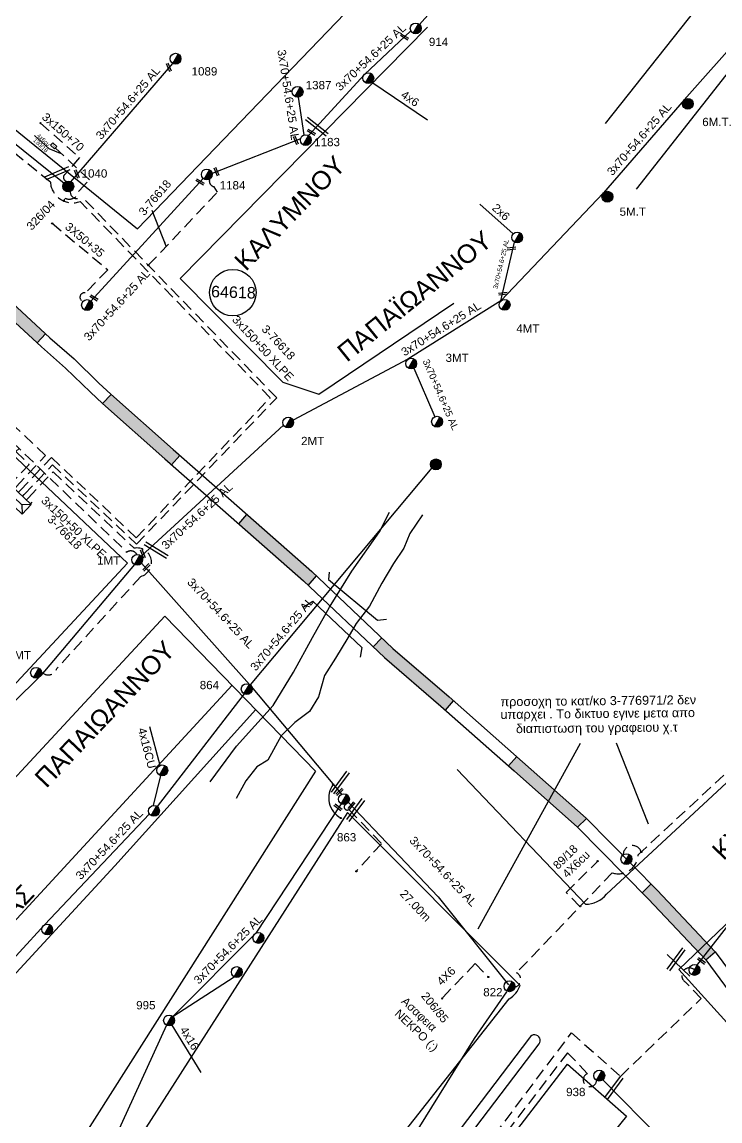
# Model space of a CAD drawing. Header units: millimetres. Extents: x 864 to 3062, y 833 to 2619.
# Drawn here: x 2457.9 to 2609.6, y 1224.1 to 1463.1 of the extents above; entities that cross this region are included whole.
import ezdxf
from ezdxf.enums import TextEntityAlignment as Align

# ---------------------------------------------------------------- set-up
doc = ezdxf.new("R2010")
doc.units = ezdxf.units.MM
doc.linetypes.add('DASHED', pattern=[19.05, 12.7, -6.35])
for name, color, linetype, lineweight in [('2x6', 7, 'SYN_LINE', 30), ('3x150+50 XLPE', 7, 'SYN_LINE', 30), ('3x150+70', 7, 'Continuous', 30), ('3x150AL+50CU', 7, 'Continuous', 30), ('3X50+35', 7, 'Continuous', 30), ('3x70+54.6+25 AL', 7, 'SYN_LINE', 30), ('4x16', 7, 'Continuous', 30), ('4x16CU', 7, 'Continuous', 30), ('4x50+16AL', 7, 'Continuous', 30), ('4x6', 7, 'SYN_LINE', 30), ('text διευθύνσεων', 250, 'Continuous', 30), ('Υπόβαθρο ΔΕΗ', 7, 'Continuous', 30)]:
    doc.layers.add(name, color=color, linetype=linetype, lineweight=lineweight)
for name, color, linetype in [('Pillar OTE', 7, 'Continuous'), ('TEXT ΚΑΛΩΔΙΩΝ', 7, 'Continuous'), ('Άγνωστα', 7, 'Continuous'), ('Επιγραφές - Σχήματα', 7, 'Continuous'), ('Καλώδια ΧΤ   3x150+50CU', 7, 'DASHED'), ('Μηχανική τομή', 7, 'Continuous'), ('Στύλος Ξύλινος', 7, 'Continuous'), ('Στύλος Ξύλινος @ 1', 7, 'Continuous'), ('Στύλος ΦΜ', 7, 'Continuous'), ('Στύλος ΦΜ @ 1', 7, 'Continuous'), ('Συνδέσεις', 7, 'Continuous'), ('Τομή', 7, 'Continuous'), ('Υποσταθμός πόλεως', 7, 'Continuous'), ('Υπόγεια καλώδια Παροχών ΧΤ   4x50AL', 7, 'DASHED'), ('Υπόγεια καλώδια Παροχών ΧΤ   4x6', 7, 'DASHED')]:
    doc.layers.add(name, color=color, linetype=linetype)
doc.styles.add('arial', font='arial.ttf')
doc.styles.get("Standard").update_dxf_attribs({"font": 'arial.ttf'})
doc.linetypes.add('PRANES_1r', pattern='A,0.5,[137,SPECLINE.shx,S=1,R=180,X=0,Y=0],0.5', length=1)
doc.linetypes.add('SYN_LINE', pattern='A,0.5,-0.0001,["/\\/\\/\\/",Standard,S=0.1,R=0,X=0,Y=-0.05],-0.25', length=0.7501)
doc.dimstyles.new('ISO-25', dxfattribs={"dimtxt": 2.5, "dimasz": 2.5, "dimexe": 1.25, "dimexo": 0.625, "dimtad": 1, "dimtxsty": 'Standard', "dimcen": 2.5, "dimadec": 0, "dimazin": 0, "dimtfac": 1, "dimtmove": 0, "dimatfit": 3, "dimfxl": 1, "dimarcsym": 0})

# ---------------------------------------------------------------- blocks, each defined once
blk = doc.blocks.new('ΥΠΑΡΧΩΝ ΤΣΙΜΕΝΤΕΝΙΟΣ ΣΤΥΛΟΣ')
at = {"layer": 'Στύλος ΦΜ'}
blk.add_hatch(color=7, dxfattribs=at).paths.add_polyline_path([(-1.29, -2.28, 0.574793), (2.62, 0, 0.268822), (1.3, 2.27)])
at = {"layer": 'Στύλος ΦΜ', "color": 7}
blk.add_line((-1.29, -2.28), (1.3, 2.27), dxfattribs=at)
blk.add_circle((0, 0), 2.62, dxfattribs=at)
at = {"layer": 'Στύλος ΦΜ', "flags": 4}
for tag, p in [('ΑΡΙΘΜΟΣ', (-4.68, 8.05)), ('ΤΥΠΟΣ', (-4.91, 3.03))]:
    blk.add_attdef(tag, p, '', height=4, dxfattribs=at)
blk = doc.blocks.new('ΥΠΑΡΧΩΝ ΞΥΛΙΝΟΣ ΣΤΥΛΟΣ')
at = {"layer": 'Στύλος Ξύλινος'}
h = blk.add_hatch(color=7, dxfattribs=at)
h.paths.add_polyline_path([(-2.62, 0, 0.270008), (-1.29, -2.28), (1.3, 2.27, 0.576266)])
h.paths.add_polyline_path([(-1.29, -2.28, 0.574793), (2.62, 0, 0.268822), (1.3, 2.27)])
at = {"layer": 'Στύλος Ξύλινος', "color": 7}
blk.add_line((-1.29, -2.28), (1.3, 2.27), dxfattribs=at)
blk.add_circle((0, 0), 2.62, dxfattribs=at)
at = {"layer": 'Στύλος Ξύλινος', "flags": 4}
for tag, p in [('ΑΡΙΘΜΟΣ', (-4.91, 8.6)), ('ΤΥΠΟΣ', (-4.85, 3.39))]:
    blk.add_attdef(tag, p, '', height=4, dxfattribs=at)
blk = doc.blocks.new('ΜΗΧΑΝΙΚΗ ΤΟΜΗ')
at = {"layer": 'Μηχανική τομή', "ltscale": 40}
for p, q in [((-1.89, 0.78), (5.69, 0.78)), ((-1.89, -0.77), (5.69, -0.77))]:
    blk.add_line(p, q, dxfattribs=at)
blk = doc.blocks.new('ΥΠΟΣΤΑΘΜΟΣ ΠΟΛΕΩΣ 9 ΑΝΑΧΩΡΗΣΕΩΝ')
at = {"layer": 'Υποσταθμός πόλεως', "ltscale": 40}
for p, q in [((-9.63, -2.82), (-9.63, -4)), ((-7.12, -2.82), (-7.12, -4)), ((-4.84, -2.82), (-4.84, -4)), ((-2.36, -2.82), (-2.36, -4)), ((0.09, -2.82), (0.09, -4)), ((2.55, -2.82), (2.55, -4)), ((5.02, -2.82), (5.02, -4)), ((7.48, -2.82), (7.48, -4)), ((9.61, -2.82), (9.61, -4))]:
    blk.add_line(p, q, dxfattribs=at)
blk.add_lwpolyline([(-10.02, 2.82), (10.02, 2.82), (10.02, -2.82), (-10.02, -2.82)], close=True, dxfattribs=at)
for points in [[(-7.21, 0), (-10.02, 2.82)], [(-10.02, -2.82), (-7.21, 0)], [(-7.21, 0), (7.21, 0)], [(7.21, 0), (10.02, 2.82)], [(10.02, -2.82), (7.21, 0)]]:
    blk.add_lwpolyline(points, dxfattribs=at)
at = {"layer": 'Υποσταθμός πόλεως', "linetype": 'SYN_LINE', "ltscale": 40, "flags": 1}
for tag, p in [('ΜΕΤΑΣΧΗΜΑΤΙΣΜΟΣ', (10.79, 1.71)), ('ΙΣΧΥΣ', (10.77, -1.08)), ('ΑΡΙΘΜΟΣ', (10.89, -3.8))]:
    blk.add_attdef(tag, p, '', height=1.8, dxfattribs=at)
blk = doc.blocks.new('ΤΟΜΗ')
at = {"layer": 'Τομή', "ltscale": 40}
for p, q in [((-5.68, 0), (17.06, 0)), ((-5.68, -2.77), (17.06, -2.77))]:
    blk.add_line(p, q, dxfattribs=at)
blk = doc.blocks.new('_ΣΥΝΔΕΣΗ')
at = {"layer": 'Συνδέσεις', "linetype": 'SYN_LINE', "ltscale": 40}
blk.add_hatch(color=256, dxfattribs=at).paths.add_polyline_path([(0.5, -0.01, 1), (-0.5, -0.01, 1)])
at = {"layer": 'Συνδέσεις'}
blk.add_circle((0, -0.01), 0.5, dxfattribs=at)
blk = doc.blocks.new('PILLAR ΟΤΕ')
at = {"layer": 'Pillar OTE', "ltscale": 40}
blk.add_lwpolyline([(-3.3, 2), (3.4, 2), (3.4, -2), (-3.3, -2)], close=True, dxfattribs=at)
at = {"layer": 'Pillar OTE', "insert": (-1.8, 0.7), "char_height": 1.357, "width": 109.961, "attachment_point": 1}
blk.add_mtext('{\\fArial|b1|i0|c161|p34;OTE}', dxfattribs=at)

msp = doc.modelspace()

# ---------------------------------------------------------------- hatches: boundary and pattern name
at = {"layer": 'Pillar OTE', "ltscale": 40}
h = msp.add_hatch(color=256, dxfattribs=at)
h.dxf.hatch_style = 1
h.paths.add_polyline_path([(2467.29, 1424.01), (2467.26, 1424.74), (2466.71, 1424.24)])
at = {"layer": 'Υπόβαθρο ΔΕΗ', "lineweight": -3}
h = msp.add_hatch(color=256, dxfattribs=at)
h.paths.add_polyline_path([(2364.26, 1480.7), (2373.13, 1472.34), (2374.99, 1474.31), (2366.13, 1482.67), (2359.8, 1488.72), (2357.93, 1486.76)])
h.paths.add_polyline_path([(2389.14, 1461.78), (2388.28, 1462.53), (2386.5, 1460.5), (2387.35, 1459.75), (2402.08, 1446.65), (2402.21, 1446.53), (2404.04, 1448.52), (2403.89, 1448.65)])
h.paths.add_polyline_path([(2419.57, 1434.51), (2417.8, 1436.07), (2416.01, 1434.04), (2417.77, 1432.49), (2427.48, 1423.68), (2431.95, 1419.67), (2434.14, 1421.36), (2433.72, 1421.71), (2429.29, 1425.69)])
h.paths.add_polyline_path([(2448.68, 1408.51), (2448.64, 1408.55), (2446.89, 1406.49), (2461.18, 1393.29), (2463.01, 1395.28)])
h.paths.add_polyline_path([(2477.28, 1382.08), (2475.43, 1380.11), (2488.95, 1368.08), (2490.44, 1366.77), (2492.22, 1368.8), (2490.74, 1370.11)])
h.paths.add_polyline_path([(2519.06, 1341.56), (2520.11, 1340.56), (2521.91, 1342.59), (2520.88, 1343.55), (2506.81, 1355.98), (2505.02, 1353.95)])
h.paths.add_polyline_path([(2548.94, 1314.3), (2549.92, 1313.44), (2551.71, 1315.47), (2550.72, 1316.34), (2538.51, 1326.88), (2536.09, 1329.17), (2534.23, 1327.21), (2536.7, 1324.87)])
h.paths.add_polyline_path([(2578.64, 1287.97), (2580.56, 1289.87), (2580.5, 1289.93), (2566.69, 1302.24), (2565.46, 1303.33), (2563.67, 1301.3), (2564.9, 1300.22)])
h.paths.add_polyline_path([(2606.48, 1259.19), (2608.55, 1260.93), (2595.94, 1274.3), (2594.61, 1275.65), (2592.69, 1273.75), (2593.99, 1272.42)])
h.paths.add_polyline_path([(2620.65, 1244.57), (2620.25, 1245.1), (2618.08, 1243.5), (2618.48, 1242.95), (2629.99, 1227.62), (2632.16, 1229.24)])
h.paths.add_polyline_path([(2643.72, 1215.14), (2641.62, 1213.42), (2656.1, 1198.27), (2658.11, 1200.07), (2658.08, 1200.1)])

# ---------------------------------------------------------------- linework, layer by layer
at = {"layer": '2x6', "color": 85, "linetype": 'SYN_LINE', "lineweight": -3, "ltscale": 15}
msp.add_lwpolyline([(2564.62, 1416.97), (2557.42, 1423.44)], dxfattribs=at)
at = {"layer": '3x150+50 XLPE', "color": 30, "linetype": 'DASHED', "lineweight": -3, "ltscale": 0.2}
msp.add_lwpolyline([(2457.52, 1361.18), (2464.31, 1368.37), (2482.76, 1350.94), (2511.88, 1381.36), (2470.55, 1424.02, -0.496149), (2464.08, 1428.21), (2432.4, 1453.95, -1.513343), (2430.22, 1456.73)], format="xyb", dxfattribs=at)
at = {"layer": '3x150+50 XLPE', "color": 27, "linetype": 'DASHED', "lineweight": -3, "ltscale": 0.2}
for points in [[(2485.37, 1410.16), (2500.39, 1426.07), (2499.68, 1427.24, -0.464943), (2498.69, 1428.89, -1.757816)], [(2458.42, 1360.33), (2464.53, 1366.79), (2482.79, 1349.53), (2513.27, 1381.36), (2470.91, 1425.09, -0.706743), (2468.42, 1426.21)]]:
    msp.add_lwpolyline(points, format="xyb", dxfattribs=at)
at = {"layer": '3x150+50 XLPE', "color": 2, "linetype": 'DASHED', "lineweight": -3, "ltscale": 0.2}
msp.add_lwpolyline([(2459.25, 1359.55), (2464.67, 1365.28), (2482.28, 1348.64, -0.965665), (2483.75, 1342.52), (2465.49, 1322.5, -0.59432), (2462.12, 1321.8)], format="xyb", dxfattribs=at)
at = {"layer": '3x150+70', "color": 5, "linetype": 'DASHED', "lineweight": -3, "ltscale": 0.2}
msp.add_lwpolyline([(2461.95, 1441.05), (2470.44, 1433.57), (2467.14, 1429.83, 0.572469), (2467.61, 1428.42, 1.479196)], format="xyb", dxfattribs=at)
at = {"layer": '3x150AL+50CU', "color": 133, "linetype": 'DASHED', "lineweight": -3, "ltscale": 0.2}
msp.add_lwpolyline([(2456.63, 1362.02), (2463.03, 1368.77), (2426.16, 1403.88), (2425.53, 1405.66), (2423.55, 1407.6)], dxfattribs=at)
at = {"layer": '3x150AL+50CU', "color": 1, "linetype": 'DASHED', "lineweight": -3, "ltscale": 0.2}
msp.add_lwpolyline([(2451.38, 1376.8, -0.489323), (2453.07, 1374.39), (2480.67, 1347.81, -0.419841), (2482.9, 1347.29, 4.568526)], format="xyb", dxfattribs=at)
msp.add_lwpolyline([(2457.27, 1370.34), (2456.6, 1369.69), (2459.5, 1366.85), (2455.74, 1362.87)], dxfattribs=at)
at = {"layer": '3X50+35', "color": 27, "linetype": 'DASHED', "lineweight": -3, "ltscale": 0.2}
msp.add_lwpolyline([(2464.48, 1419.28), (2476.54, 1409.19), (2471.67, 1404.14, 0.964108), (2471.18, 1402.31, 7.552239)], format="xyb", dxfattribs=at)
at = {"layer": '3x70+54.6+25 AL', "color": 85, "linetype": 'SYN_LINE', "lineweight": -3, "ltscale": 15}
for points in [[(2628.01, 1475.72), (2601.79, 1446.12), (2584.31, 1425.91), (2562, 1402.42), (2541.79, 1389.73), (2516.81, 1376.52)], [(2562, 1402.42), (2564.95, 1415.19)], [(2543.09, 1387.77), (2547.64, 1377.22)], [(2514.72, 1375.42), (2483.82, 1346.92)]]:
    msp.add_lwpolyline(points, dxfattribs=at)
at = {"layer": '3x70+54.6+25 AL', "color": 6, "linetype": 'SYN_LINE', "lineweight": -3, "ltscale": 15}
msp.add_lwpolyline([(2542.42, 1461.13), (2532.33, 1451.67), (2520.16, 1438.38)], dxfattribs=at)
at = {"layer": '3x70+54.6+25 AL', "color": 30, "linetype": 'SYN_LINE', "lineweight": -3, "ltscale": 15}
for points in [[(2431.35, 1456.71), (2467.06, 1428.04)], [(2584.1, 1233.07), (2584.1, 1233.07), (2596.84, 1220.14)]]:
    msp.add_lwpolyline(points, dxfattribs=at)
at = {"layer": '3x70+54.6+25 AL', "color": 27, "linetype": 'SYN_LINE', "lineweight": -3, "ltscale": 15}
for points in [[(2468.56, 1428.32), (2490.71, 1454.05)], [(2518.44, 1437.66), (2499.24, 1430.12)], [(2472.9, 1402.35), (2497.29, 1429.03)]]:
    msp.add_lwpolyline(points, dxfattribs=at)
at = {"layer": '3x70+54.6+25 AL', "color": 1, "linetype": 'SYN_LINE', "lineweight": -3, "ltscale": 15}
msp.add_lwpolyline([(2604.54, 1257.9), (2624.78, 1283.82), (2653.69, 1312.09), (2683.97, 1339.41), (2710.34, 1362.74), (2736.09, 1386.5), (2760.66, 1407.38), (2783.89, 1426.82), (2810.77, 1448.4)], dxfattribs=at)
at = {"layer": '3x70+54.6+25 AL', "color": 27, "linetype": 'SYN_LINE', "lineweight": -3, "ltscale": 10}
msp.add_lwpolyline([(2519.25, 1438.49), (2517.99, 1446.7)], dxfattribs=at)
at = {"layer": '3x70+54.6+25 AL', "color": 2, "linetype": 'SYN_LINE', "lineweight": -3, "ltscale": 15}
for points in [[(2546.95, 1366.12), (2507.49, 1318.93)], [(2483.91, 1345.43), (2507.32, 1319.04), (2527.35, 1295.15)], [(2482.38, 1345.09), (2461.99, 1320.97), (2443.6, 1302.83)], [(2506.16, 1317), (2487.31, 1292.47)], [(2527.29, 1293.07), (2508.74, 1264.95), (2490.71, 1246.81)], [(2485.62, 1290.88), (2462.78, 1266.77), (2441.04, 1243.02), (2420.22, 1219.53)], [(2490.71, 1246.81), (2504.01, 1255.47)], [(2489.3, 1244.95), (2472.51, 1208.13)]]:
    msp.add_lwpolyline(points, dxfattribs=at)
at = {"layer": '3x70+54.6+25 AL', "color": 2, "linetype": 'SYN_LINE', "lineweight": -3, "ltscale": 8}
msp.add_lwpolyline([(2486.46, 1292.71), (2488.11, 1299.2)], dxfattribs=at)
at = {"layer": '3x70+54.6+25 AL', "color": 151, "linetype": 'SYN_LINE', "lineweight": -3, "ltscale": 15}
for points in [[(2528.82, 1293.41), (2528.82, 1293.41), (2548.32, 1272.85), (2563.63, 1253.75)], [(2478.33, 1137.61), (2493.89, 1159.04), (2517.2, 1186.68), (2541.01, 1217.56), (2556.23, 1242.09), (2563.28, 1252.18)]]:
    msp.add_lwpolyline(points, dxfattribs=at)
at = {"layer": '4x16', "color": 2, "linetype": 'SYN_LINE', "lineweight": -3, "ltscale": 15}
msp.add_lwpolyline([(2490.48, 1244.96), (2496.79, 1234.68)], dxfattribs=at)
at = {"layer": '4x16CU', "color": 2, "linetype": 'SYN_LINE', "lineweight": -3, "ltscale": 10}
msp.add_lwpolyline([(2487.91, 1301.41), (2485.73, 1309.85)], dxfattribs=at)
at = {"layer": '4x50+16AL', "color": 6, "lineweight": -3, "ltscale": 0.2}
msp.add_lwpolyline([(2588.84, 1510.76), (2569.42, 1490.76), (2544.27, 1462.53)], dxfattribs=at)
at = {"layer": '4x6', "color": 6, "linetype": 'SYN_LINE', "lineweight": -3, "ltscale": 10}
msp.add_lwpolyline([(2533.96, 1449.97), (2546.01, 1441.76)], dxfattribs=at)
at = {"layer": '4x6', "color": 151, "linetype": 'DASHED', "lineweight": -3, "ltscale": 0.2}
msp.add_lwpolyline([(2549.36, 1251), (2556.4, 1258.33), (2559.12, 1255.54)], dxfattribs=at)
at = {"layer": 'Καλώδια ΧΤ   3x150+50CU', "color": 151, "linetype": 'DASHED', "ltscale": 0.2}
for points in [[(2591.8, 1281.99), (2635.84, 1322.98)], [(2579.13, 1270.74), (2576.17, 1273.8), (2583.04, 1280.61)], [(2586.19, 1278.08), (2565.38, 1256.35)]]:
    msp.add_lwpolyline(points, dxfattribs=at)
at = {"layer": 'Καλώδια ΧΤ   3x150+50CU', "color": 2, "linetype": 'DASHED', "ltscale": 0.2}
msp.add_lwpolyline([(2528.31, 1293, 1.080581), (2528.96, 1291.84), (2536.06, 1284.4), (2530.66, 1278.57)], format="xyb", dxfattribs=at)
at = {"layer": 'Καλώδια ΧΤ   3x150+50CU', "color": 5, "linetype": 'DASHED', "ltscale": 0.2}
msp.add_lwpolyline([(2549.13, 1141.38, 0.967818), (2553.99, 1149.9), (2523.94, 1172.3), (2577.34, 1243.29), (2587.95, 1233.81), (2605.52, 1250.75), (2602.09, 1254.33, -1.108984), (2604.05, 1256.96)], format="xyb", dxfattribs=at)
at = {"layer": 'Καλώδια ΧΤ   3x150+50CU', "color": 30, "linetype": 'DASHED', "ltscale": 0.2}
msp.add_lwpolyline([(2582.78, 1232.96, -1.829257), (2580.79, 1234.4), (2576.49, 1238.97), (2525.76, 1172.86), (2554.33, 1151.56, -1.013181), (2548.36, 1140.27)], format="xyb", dxfattribs=at)
at = {"layer": 'Καλώδια ΧΤ   3x150+50CU', "color": 151, "linetype": 'DASHED', "ltscale": 0.2}
for centre, radius, start, end in [((2590.57, 1281.96), 2.03, 19.4854, 181.8909), ((2587.53, 1282.13), 4.27, 251.7064, 358.1003), ((2564.64, 1254.86), 1.66, 241.4211, 63.3156)]:
    msp.add_arc(centre, radius, start, end, dxfattribs=at)
at = {"layer": 'Τομή', "lineweight": -3}
msp.add_line((2598.14, 1260.3), (2603.07, 1255.63), dxfattribs=at)
at = {"layer": 'Υπόβαθρο ΔΕΗ', "lineweight": -3}
msp.add_line((2642.37, 1326.76), (2584.9, 1273.47), dxfattribs=at)
for points in [[(2308.68, 1608.71), (2283.29, 1571.02), (2338, 1536.93), (2366.66, 1514.74), (2389.41, 1494.99), (2428.68, 1462.12), (2483, 1418.05), (2528.08, 1464.93)], [(2584.72, 1440.96), (2631.9, 1500.58), (2565.26, 1553.87)], [(2720.88, 1506.54), (2678.64, 1537.81), (2591.4, 1426.72)], [(2376.93, 1472.48), (2389.14, 1461.78), (2403.89, 1448.65), (2411.76, 1441.41), (2419.57, 1434.51), (2429.29, 1425.69), (2433.72, 1421.71), (2438.93, 1417.31), (2441.6, 1414.55), (2448.68, 1408.51), (2463.95, 1394.41), (2469.22, 1389.81), (2474.65, 1384.56), (2477.25, 1382.11), (2490.74, 1370.11), (2503.37, 1359.02), (2520.88, 1343.55), (2538.51, 1326.88), (2550.72, 1316.34), (2566.69, 1302.24), (2580.5, 1289.93), (2595.94, 1274.3), (2608.55, 1260.93), (2620.65, 1244.57)], [(2375.11, 1470.48), (2387.35, 1459.75), (2402.08, 1446.65), (2409.95, 1439.4), (2417.77, 1432.49), (2427.48, 1423.68), (2431.95, 1419.67), (2437.08, 1415.33), (2439.75, 1412.58), (2446.89, 1406.49), (2462.14, 1392.4), (2467.39, 1387.81), (2472.78, 1382.6), (2475.43, 1380.11), (2488.95, 1368.08), (2501.58, 1356.99), (2519.06, 1341.56), (2536.7, 1324.87), (2548.94, 1314.3), (2564.9, 1300.22), (2578.64, 1287.97), (2593.99, 1272.42), (2606.48, 1259.19), (2618.48, 1242.95)], [(2546.05, 1461.95), (2492.3, 1407.29), (2514.59, 1384.73), (2522.44, 1382.12), (2551.76, 1401.89)], [(2820.35, 1453.25), (2760.4, 1404.05), (2726.89, 1374.95), (2700.97, 1351.06), (2661.06, 1314.92), (2600.66, 1257.09), (2626.36, 1228.66)], [(2461.18, 1393.29), (2463.01, 1395.28)], [(2475.43, 1380.11), (2477.28, 1382.08)], [(2490.44, 1366.77), (2492.22, 1368.8)], [(2505.02, 1353.95), (2506.81, 1355.98)], [(2524.66, 1343.43), (2524.54, 1341.86), (2535.15, 1333), (2537.09, 1333.25)], [(2520.11, 1340.56), (2521.94, 1342.62)], [(2519, 1335.83), (2521.12, 1337.16), (2531.77, 1327.09), (2531.39, 1324.94)], [(2404.6, 1242.84), (2488.99, 1333.85), (2521.72, 1300.15), (2436.3, 1165.74), (2403.41, 1193.82)], [(2534.23, 1327.21), (2536.09, 1329.17)], [(2503.56, 1318.85), (2420.24, 1228.43)], [(2549.92, 1313.44), (2551.71, 1315.47)], [(2403.41, 1193.82), (2417.15, 1213.6), (2478.1, 1279.58), (2508.7, 1313.56)], [(2563.67, 1301.3), (2565.46, 1303.33)], [(2580.34, 1271.27), (2552.5, 1300.55)], [(2578.64, 1287.97), (2580.56, 1289.87)], [(2592.69, 1273.75), (2594.61, 1275.65)], [(2606.48, 1259.19), (2608.55, 1260.93)], [(2495.63, 1131.19), (2576.44, 1236.48), (2589.28, 1225.14), (2578.24, 1211.53)]]:
    msp.add_lwpolyline(points, dxfattribs=at)
msp.add_lwpolyline([(2480.86, 1345.43), (2400.52, 1421.33), (2356.64, 1373.87), (2442.21, 1303.96)], close=True, dxfattribs=at)
at = {"layer": 'Υπόβαθρο ΔΕΗ', "linetype": 'PRANES_1r', "lineweight": -3}
for points in [[(2498.84, 1297.85), (2504.56, 1305.58), (2512.52, 1314.43), (2516.89, 1321.71), (2521.04, 1329.21), (2524.74, 1335.82), (2529.56, 1343.69), (2535.62, 1352.21), (2537.75, 1356.46)], [(2544.97, 1355.93), (2542.22, 1351.85), (2540.89, 1348.66), (2538.67, 1345.29), (2536.1, 1341.03), (2533.43, 1336.06), (2530.5, 1332.25), (2528.73, 1329.14), (2526.06, 1324.71), (2523.66, 1320.95), (2522.33, 1316.34), (2520.38, 1313.14), (2517.18, 1310.75), (2514.22, 1307.87), (2511.32, 1302.56), (2508.92, 1301.15), (2506.53, 1298.04), (2504.48, 1294.23)]]:
    msp.add_lwpolyline(points, dxfattribs=at)
at = {"layer": 'Υπόβαθρο ΔΕΗ', "lineweight": -3}
msp.add_lwpolyline([(2566.16, 1253.59), (2528.68, 1291.17), (2475.21, 1207.59), (2493.82, 1161.75), (2563.75, 1250.67, 0.182211)], format="xyb", close=True, dxfattribs=at)
msp.add_lwpolyline([(2396.29, 1011.95), (2570.27, 1240.87, 1.090948), (2568.21, 1242.22), (2394.82, 1013.79, 0.709109), (2396.29, 1011.95)], format="xyb", dxfattribs=at)
msp.add_circle((2503.73, 1404.21), 5.06, dxfattribs=at)
for centre, radius, start, end in [((2529.51, 1294.37), 4.94, 143.4429, 242.2587), ((2580.51, 1276.75), 5.48, 268.1978, 323.2438)]:
    msp.add_arc(centre, radius, start, end, dxfattribs=at)
at = {"layer": 'Υπόγεια καλώδια Παροχών ΧΤ   4x6', "color": 30, "linetype": 'DASHED', "lineweight": -2, "ltscale": 0.2}
msp.add_lwpolyline([(2467.26, 1424.73, 0.486942), (2470.33, 1426.36), (2472.56, 1428.71), (2465.21, 1435.59)], format="xyb", dxfattribs=at)

# ---------------------------------------------------------------- block references
at = {"layer": 'Pillar OTE', "xscale": 0.1745996707433695, "yscale": 0.1745996707433695, "zscale": 0.1745996707433695, "rotation": 317.0000000000001}
msp.add_blockref('PILLAR ΟΤΕ', (2464.79, 1436.13), dxfattribs=at)
at = {"layer": 'Μηχανική τομή', "lineweight": -3, "zscale": 0.4999999999999997}
for p, xscale, yscale, rotation in [((2541.47, 1459.54), 0.2499999999999996, 0.2499999999999996, 149.5364651010181), ((2490.02, 1452.74), 0.2499999999999996, 0.2499999999999996, 112.3629248307176), ((2521.23, 1438.81), 0.2499999999999996, 0.2499999999999996, 149.5364651010181), ((2517.65, 1436.84), 0.2499999999999996, 0.2499999999999996, 112.3629248307176), ((2500.38, 1430.06), 0.2499999999999996, 0.2499999999999996, 112.3629248307176), ((2470.04, 1429.53), 0.2499999999999996, 0.2499999999999996, 112.3629248307176), ((2497.04, 1428.01), 0.2500000000000988, 0.2500000000000988, 148.7866820151794), ((2563.82, 1413.79), 0.2499999999999996, 0.2499999999999996, 6.390509714990417), ((2473.98, 1402.78), 0.2500000000000988, 0.2500000000000988, 148.7866820151794), ((2561.95, 1403.99), 0.2499999999999996, 0.2499999999999996, 6.390509714990418), ((2484.42, 1346.95), 0.2499999999999996, 0.2499999999999996, 112.3629248307176), ((2484.62, 1344.15), 0.249999999999893, 0.249999999999893, 44.79875247352134), ((2526.57, 1295.36), 0.2499999999999467, 0.2499999999999467, 43.37501396789462), ((2526.97, 1291.99), 0.2499999999999467, 0.2499999999999467, 143.3595925551084), ((2529.24, 1292.31), 0.2499999999999467, 0.2499999999999467, 50.48280547692338), ((2605.94, 1258.6), 0.2499999999999467, 0.2499999999999467, 143.3595925551084)]:
    msp.add_blockref('ΜΗΧΑΝΙΚΗ ΤΟΜΗ', p, dxfattribs=dict(at, xscale=xscale, yscale=yscale, rotation=rotation))
at = {"layer": 'Στύλος Ξύλινος @ 1', "lineweight": -3, "ltscale": 40}
ref = msp.add_blockref('ΥΠΑΡΧΩΝ ΞΥΛΙΝΟΣ ΣΤΥΛΟΣ', (2602.6, 1445.26), dxfattribs=dict(at, xscale=0.4499999999998181, yscale=0.4499999999998181, zscale=0.4499999999998181))
ref.add_attrib('ΤΥΠΟΣ', '6M.T.', (2605.74, 1440.42), dxfattribs={"layer": 'Στύλος Ξύλινος', "height": 1.8, "flags": 4})
ref = msp.add_blockref('ΥΠΑΡΧΩΝ ΞΥΛΙΝΟΣ ΣΤΥΛΟΣ', (2467.98, 1427.3), dxfattribs=dict(at, xscale=0.4499999999998181, yscale=0.4499999999998181, zscale=0.4499999999998181))
ref.add_attrib('ΤΥΠΟΣ', '1040', (2470.87, 1429.22), dxfattribs={"layer": 'Στύλος Ξύλινος', "height": 1.8, "flags": 4})
ref = msp.add_blockref('ΥΠΑΡΧΩΝ ΞΥΛΙΝΟΣ ΣΤΥΛΟΣ', (2585.13, 1425.06), dxfattribs=dict(at, xscale=0.449999999999818, yscale=0.449999999999818, zscale=0.449999999999818))
ref.add_attrib('ΤΥΠΟΣ', '5M.T', (2587.78, 1420.92), dxfattribs={"layer": 'Στύλος Ξύλινος', "height": 1.8, "flags": 4})
at = {"layer": 'Στύλος Ξύλινος @ 1', "lineweight": -3, "ltscale": 40, "xscale": 0.4499999999998181, "yscale": 0.4499999999998181, "zscale": 0.4499999999998181}
msp.add_blockref('ΥΠΑΡΧΩΝ ΞΥΛΙΝΟΣ ΣΤΥΛΟΣ', (2547.86, 1366.88), dxfattribs=at)
at = {"layer": 'Στύλος ΦΜ @ 1', "lineweight": -3, "ltscale": 40}
ref = msp.add_blockref('ΥΠΑΡΧΩΝ ΤΣΙΜΕΝΤΕΝΙΟΣ ΣΤΥΛΟΣ', (2543.48, 1461.65), dxfattribs=dict(at, xscale=0.449999999999818, yscale=0.449999999999818, zscale=0.449999999999818))
ref.add_attrib('ΑΡΙΘΜΟΣ', '914', (2546.33, 1457.82), dxfattribs={"layer": 'Στύλος ΦΜ', "height": 1.8, "rotation": 360, "flags": 4})
ref = msp.add_blockref('ΥΠΑΡΧΩΝ ΤΣΙΜΕΝΤΕΝΙΟΣ ΣΤΥΛΟΣ', (2491.29, 1455.07), dxfattribs=dict(at, xscale=0.4499999999998181, yscale=0.4499999999998181, zscale=0.4499999999998181))
ref.add_attrib('ΤΥΠΟΣ', '1089', (2494.77, 1451.42), dxfattribs={"layer": 'Στύλος ΦΜ', "height": 1.8, "flags": 4})
at = {"layer": 'Στύλος ΦΜ @ 1', "lineweight": -3, "ltscale": 40, "xscale": 0.4499999999998181, "yscale": 0.4499999999998181, "zscale": 0.4499999999998181}
for p in [(2533.17, 1450.84), (2565.53, 1416.21), (2472.06, 1401.52), (2548.11, 1376.14), (2488.4, 1300.34), (2486.59, 1291.54), (2589.26, 1281.06), (2463.4, 1265.76), (2509.28, 1263.91), (2504.59, 1256.5), (2604.05, 1256.96)]:
    msp.add_blockref('ΥΠΑΡΧΩΝ ΤΣΙΜΕΝΤΕΝΙΟΣ ΣΤΥΛΟΣ', p, dxfattribs=at)
at = {"layer": 'Στύλος ΦΜ @ 1', "lineweight": -3, "ltscale": 40}
ref = msp.add_blockref('ΥΠΑΡΧΩΝ ΤΣΙΜΕΝΤΕΝΙΟΣ ΣΤΥΛΟΣ', (2517.81, 1447.87), dxfattribs=dict(at, xscale=0.4499999999998181, yscale=0.4499999999998181, zscale=0.4499999999998181))
ref.add_attrib('ΤΥΠΟΣ', '1387', (2519.57, 1448.43), dxfattribs={"layer": 'Στύλος ΦΜ', "height": 1.8, "flags": 4})
ref = msp.add_blockref('ΥΠΑΡΧΩΝ ΤΣΙΜΕΝΤΕΝΙΟΣ ΣΤΥΛΟΣ', (2519.58, 1437.36), dxfattribs=dict(at, xscale=0.4499999999998181, yscale=0.4499999999998181, zscale=0.4499999999998181))
ref.add_attrib('ΤΥΠΟΣ', '1183', (2521.42, 1436.05), dxfattribs={"layer": 'Στύλος ΦΜ', "height": 1.8, "flags": 4})
ref = msp.add_blockref('ΥΠΑΡΧΩΝ ΤΣΙΜΕΝΤΕΝΙΟΣ ΣΤΥΛΟΣ', (2498.08, 1429.9), dxfattribs=dict(at, xscale=0.4499999999998181, yscale=0.4499999999998181, zscale=0.4499999999998181))
ref.add_attrib('ΤΥΠΟΣ', '1184', (2500.87, 1426.65), dxfattribs={"layer": 'Στύλος ΦΜ', "height": 1.8, "flags": 4})
ref = msp.add_blockref('ΥΠΑΡΧΩΝ ΤΣΙΜΕΝΤΕΝΙΟΣ ΣΤΥΛΟΣ', (2562.8, 1401.55), dxfattribs=dict(at, xscale=0.4499999999998181, yscale=0.4499999999998181, zscale=0.4499999999998181))
ref.add_attrib('ΤΥΠΟΣ', '4MT', (2565.33, 1395.5), dxfattribs={"layer": 'Στύλος ΦΜ', "height": 1.8, "flags": 4})
ref = msp.add_blockref('ΥΠΑΡΧΩΝ ΤΣΙΜΕΝΤΕΝΙΟΣ ΣΤΥΛΟΣ', (2542.49, 1388.79), dxfattribs=dict(at, xscale=0.4499999999998181, yscale=0.4499999999998181, zscale=0.4499999999998181))
ref.add_attrib('ΤΥΠΟΣ', '3MT', (2549.96, 1389.15), dxfattribs={"layer": 'Στύλος ΦΜ', "height": 1.8, "flags": 4})
ref = msp.add_blockref('ΥΠΑΡΧΩΝ ΤΣΙΜΕΝΤΕΝΙΟΣ ΣΤΥΛΟΣ', (2515.77, 1375.97), dxfattribs=dict(at, xscale=0.4499999999998181, yscale=0.4499999999998181, zscale=0.4499999999998181))
ref.add_attrib('ΤΥΠΟΣ', '2MT', (2518.57, 1371.06), dxfattribs={"layer": 'Στύλος ΦΜ', "height": 1.8, "flags": 4})
ref = msp.add_blockref('ΥΠΑΡΧΩΝ ΤΣΙΜΕΝΤΕΝΙΟΣ ΣΤΥΛΟΣ', (2482.96, 1346.12), dxfattribs=dict(at, xscale=0.4499999999998181, yscale=0.4499999999998181, zscale=0.4499999999998181))
ref.add_attrib('ΤΥΠΟΣ', '1MT', (2474.24, 1345.08), dxfattribs={"layer": 'Στύλος ΦΜ', "height": 1.8, "flags": 4})
ref = msp.add_blockref('ΥΠΑΡΧΩΝ ΤΣΙΜΕΝΤΕΝΙΟΣ ΣΤΥΛΟΣ', (2460.97, 1321.56), dxfattribs=dict(at, xscale=0.4499999999998181, yscale=0.4499999999998181, zscale=0.4499999999998181))
ref.add_attrib('ΤΥΠΟΣ', '1AMT', (2453.15, 1324.51), dxfattribs={"layer": 'Στύλος ΦΜ', "height": 1.8, "flags": 4})
ref = msp.add_blockref('ΥΠΑΡΧΩΝ ΤΣΙΜΕΝΤΕΝΙΟΣ ΣΤΥΛΟΣ', (2506.74, 1318.02), dxfattribs=dict(at, xscale=0.4499999999998181, yscale=0.4499999999998181, zscale=0.4499999999998181))
ref.add_attrib('ΤΥΠΟΣ', '864', (2496.55, 1318), dxfattribs={"layer": 'Στύλος ΦΜ', "height": 1.8, "flags": 4})
ref = msp.add_blockref('ΥΠΑΡΧΩΝ ΤΣΙΜΕΝΤΕΝΙΟΣ ΣΤΥΛΟΣ', (2527.87, 1294.1), dxfattribs=dict(at, xscale=0.4499999999998181, yscale=0.4499999999998181, zscale=0.4499999999998181))
ref.add_attrib('ΤΥΠΟΣ', '863', (2526.36, 1284.91), dxfattribs={"layer": 'Στύλος ΦΜ', "height": 1.8, "flags": 4})
ref = msp.add_blockref('ΥΠΑΡΧΩΝ ΤΣΙΜΕΝΤΕΝΙΟΣ ΣΤΥΛΟΣ', (2563.84, 1253.41), dxfattribs=dict(at, xscale=0.4499999999998181, yscale=0.4499999999998181, zscale=0.4499999999998181))
ref.add_attrib('ΑΡΙΘΜΟΣ', '822', (2558.14, 1251.23), dxfattribs={"layer": 'Στύλος ΦΜ', "height": 1.8, "flags": 4})
ref = msp.add_blockref('ΥΠΑΡΧΩΝ ΤΣΙΜΕΝΤΕΝΙΟΣ ΣΤΥΛΟΣ', (2489.88, 1245.98), dxfattribs=dict(at, xscale=0.4499999999998181, yscale=0.4499999999998181, zscale=0.4499999999998181))
ref.add_attrib('ΤΥΠΟΣ', '995', (2482.73, 1248.4), dxfattribs={"layer": 'Στύλος ΦΜ', "height": 1.8, "flags": 4})
ref = msp.add_blockref('ΥΠΑΡΧΩΝ ΤΣΙΜΕΝΤΕΝΙΟΣ ΣΤΥΛΟΣ', (2583.36, 1233.99), dxfattribs=dict(at, xscale=0.449999999999818, yscale=0.449999999999818, zscale=0.449999999999818))
ref.add_attrib('ΤΥΠΟΣ', '938', (2576.16, 1229.53), dxfattribs={"layer": 'Στύλος ΦΜ', "height": 1.8, "flags": 4})
at = {"layer": 'Συνδέσεις', "lineweight": -3, "xscale": 0.25, "yscale": 0.25, "zscale": 0.25}
for p in [(2461.95, 1441.06), (2464.48, 1419.28), (2485.37, 1410.17), (2525.54, 1297.31), (2525.91, 1290.98), (2527.21, 1289.99), (2583, 1280.63), (2592.49, 1282.61), (2530.58, 1278.41), (2579.2, 1270.8), (2559.26, 1255.42), (2549.22, 1250.75)]:
    msp.add_blockref('_ΣΥΝΔΕΣΗ', p, dxfattribs=at)
at = {"layer": 'Τομή', "lineweight": -3}
for p, xscale, yscale, zscale, rotation in [((2522.89, 1439.11), 0.2499999999999996, 0.2499999999999996, 0.2499999999999996, 141.364007958976), ((2464.17, 1429.97), 0.2499999999999996, 0.2499999999999996, 0.2499999999999996, 23.13713094545361), ((2488.12, 1347.17), 0.2499999999999995, 0.2499999999999995, 0.2499999999999995, 148.7035922564114), ((2525.99, 1296.77), 0.2499999999999996, 0.2499999999999996, 0.2499999999999996, 53.64867218581642), ((2529.32, 1290.78), 0.2499999999999996, 0.2499999999999996, 0.2499999999999996, 53.64867218581642), ((2598.96, 1258.3), 0.2499999999999996, 0.2499999999999996, 0.2499999999999996, 53.64867218581642), ((2585.43, 1230.38), 0.2499999999999996, 0.2499999999999996, 0.2499999999999996, 53.64867218581642)]:
    msp.add_blockref('ΤΟΜΗ', p, dxfattribs=dict(at, xscale=xscale, yscale=yscale, zscale=zscale, rotation=rotation))
at = {"layer": 'Υποσταθμός πόλεως', "lineweight": -3, "xscale": 0.4999999999999571, "yscale": 0.4999999999999571, "zscale": 0.4999999999999571, "rotation": 136.6281687425441}
msp.add_blockref('ΥΠΟΣΤΑΘΜΟΣ ΠΟΛΕΩΣ 9 ΑΝΑΧΩΡΗΣΕΩΝ', (2455.29, 1360.54), dxfattribs=at)

# ---------------------------------------------------------------- texts
at = {"layer": 'text διευθύνσεων', "color": 7, "lineweight": -3}
for s, rotation, p in [('ΚΑΛΥΜΝΟΥ', 46.1211, (2516.12, 1421.5)), ('ΠΑΠΑΙΩΑΝΝΟΥ', 46.5066, (2475.91, 1312.6)), ('ΚYMHΣ', 46.1211, (2615.74, 1289.01)), ('ΦΡΥΓΙΑΣ', 47.3398, (2451.35, 1265.88))]:
    msp.add_text(s, height=4, rotation=rotation, dxfattribs=at).set_placement(p, align=Align.MIDDLE_CENTER)
at = {"layer": 'text διευθύνσεων', "color": 7, "lineweight": -3, "ltscale": 40, "insert": (2526, 1392.05), "char_height": 4, "width": 94.4586, "attachment_point": 1, "rotation": 39.0442, "style": 'arial'}
msp.add_mtext('ΠΑΠΑΪΩΑΝΝΟΥ', dxfattribs=at)
at = {"layer": 'TEXT ΚΑΛΩΔΙΩΝ', "linetype": 'Continuous', "lineweight": -3, "ltscale": 0.2}
for s, height, rotation, p in [('3x70+54.6+25 AL', 1.8, 43.1826, (2533.68, 1455.39)), ('3x70+54.6+25 AL', 1.8, 278.7113, (2515.81, 1447.24)), ('3x70+54.6+25 AL', 1.8, 49.2743, (2480.94, 1445.46)), ('4x6', 1.8, 325.3533, (2542.27, 1446.41)), ('3x150+70', 1.8, 318.6174, (2466.85, 1439.14)), ('3x70+54.6+25 AL', 1.8, 49.1422, (2592.03, 1437.59)), ('2x6', 1.8, 318.0787, (2562.02, 1421.72)), ('3X50+35', 1.8, 320.0739, (2471.57, 1415.69)), ('3x70+54.6+25 AL', 1, 77.0015, (2562, 1410.43)), ('3x70+54.6+25 AL', 1.8, 47.5706, (2478.53, 1401.51)), ('3x70+54.6+25 AL', 1.8, 32.1146, (2548.97, 1396.37)), ('3x150+50 XLPE', 1.8, 312.7065, (2510.29, 1392.13)), ('3x70+54.6+25 AL', 1.5, 293.3342, (2548.91, 1382.05)), ('3x70+54.6+25 AL', 1.8, 42.6907, (2495.93, 1355.64)), ('3x150+50 XLPE', 1.8, 316.6282, (2469.18, 1353.21)), ('3x70+54.6+25 AL', 1.8, 313.1796, (2501.13, 1334.5)), ('3x70+54.6+25 AL', 1.8, 50.1007, (2514.41, 1330)), ('4x16CU', 1.8, 284.4579, (2485.08, 1305.18)), ('3x70+54.6+25 AL', 1.8, 46.5586, (2476.87, 1284.26)), ('3x70+54.6+25 AL', 1.8, 313.4946, (2549.46, 1278.39)), ('27.00m', 1.8, 313.4946, (2543.43, 1270.96)), ('3x70+54.6+25 AL', 1.8, 45.1821, (2502.68, 1261.41)), ('4x16', 1.8, 301.5466, (2494.33, 1242.12))]:
    msp.add_text(s, height=height, rotation=rotation, dxfattribs=at).set_placement(p, align=Align.MIDDLE_CENTER)
at = {"layer": 'TEXT ΚΑΛΩΔΙΩΝ', "color": 1, "linetype": 'Continuous', "lineweight": -3, "ltscale": 0.2}
for s, p in [('προσοχη το κατ/κο 3-776971/2 δεν ', (2583.53, 1315.5)), ('uπαρχει . Το δικτυο εγινε μετα απο ', (2583.4, 1312.72)), ('διαπιστωση του γραφειου χ.τ', (2582.84, 1309.6))]:
    msp.add_text(s, height=1.9633, rotation=0.5805, dxfattribs=at).set_placement(p, align=Align.MIDDLE_CENTER)
at = {"layer": 'TEXT ΚΑΛΩΔΙΩΝ', "linetype": 'Continuous', "lineweight": -3, "ltscale": 0.2, "insert": (2483.1, 1421.96), "char_height": 1.8, "width": 27.758, "attachment_point": 1, "rotation": 49.2743}
msp.add_mtext('3-76618', dxfattribs=at)
at = {"layer": 'Άγνωστα', "lineweight": -3, "ltscale": 40, "char_height": 1.8, "width": 27.758, "attachment_point": 1, "style": 'arial'}
for s, insert, rotation in [('326/04', (2458.71, 1418.85), 46.8597), ('3-76618', (2511.16, 1397.37), 313.0215), ('3-76618', (2464.56, 1356.02), 315.0887), ('206/85', (2545.95, 1252.38), 308.7886)]:
    msp.add_mtext(s, dxfattribs=dict(at, insert=insert, rotation=rotation))
at = {"layer": 'Άγνωστα', "lineweight": -3, "insert": (2499.05, 1405.72), "char_height": 2.5, "width": 13.4112, "attachment_point": 1, "rotation": 358.1643}
msp.add_mtext('64618', dxfattribs=at)
at = {"layer": 'Άγνωστα', "color": 1, "lineweight": -3, "ltscale": 40, "char_height": 1.8, "width": 27.758, "attachment_point": 1, "rotation": 316.333, "style": 'arial'}
for s, insert in [('Aσαφεια ', (2541.44, 1251.25)), ('ΝΕΚΡΟ (;)', (2539.99, 1248.58))]:
    msp.add_mtext(s, dxfattribs=dict(at, insert=insert))
at = {"layer": 'Υπόγεια καλώδια Παροχών ΧΤ   4x50AL', "color": 7, "ltscale": 0.2, "char_height": 0.9, "attachment_point": 1, "rotation": 317}
for s, insert in [('4x6cu', (2461.68, 1438.89)), ('130/18', (2460.87, 1437.89))]:
    msp.add_mtext_dynamic_manual_height_columns(s, width=1.8, gutter_width=12.5, heights=[0.118], dxfattribs=dict(at, insert=insert))
at = {"layer": 'Υπόγεια καλώδια Παροχών ΧΤ   4x6', "lineweight": -3, "ltscale": 0.2, "char_height": 1.8, "width": 27.758, "attachment_point": 1, "rotation": 44.508, "style": 'arial'}
for s, insert in [('89/18', (2573.11, 1279.97)), ('4X6cu', (2575.14, 1278.1)), ('4X6', (2547.85, 1254.73))]:
    msp.add_mtext(s, dxfattribs=dict(at, insert=insert))

# ---------------------------------------------------------------- leaders
at = {"layer": 'Επιγραφές - Σχήματα'}
msp.add_leader([(2466.25, 1434.43), (2463.85, 1435.46), (2460.61, 1438.34)], dimstyle='ISO-25', override={"dimasz": 0.1, "dimgap": 0.625, "dimtad": 0}, dxfattribs=at)
at = {"layer": 'Επιγραφές - Σχήματα', "lineweight": -3, "ltscale": 40}
msp.add_leader([(2489.28, 1414.3), (2486.23, 1422.04)], dimstyle='ISO-25', override={"dimasz": 1, "dimtad": 0}, dxfattribs=at)
at = {"layer": 'Επιγραφές - Σχήματα', "color": 1, "lineweight": -3, "ltscale": 40}
for points in [[(2557.02, 1265.92), (2579.31, 1306.26)], [(2594.08, 1288.64), (2587.07, 1306.26)]]:
    msp.add_leader(points, dimstyle='ISO-25', override={"dimasz": 1, "dimtad": 0}, dxfattribs=at)

doc.saveas('drawing.dxf')
